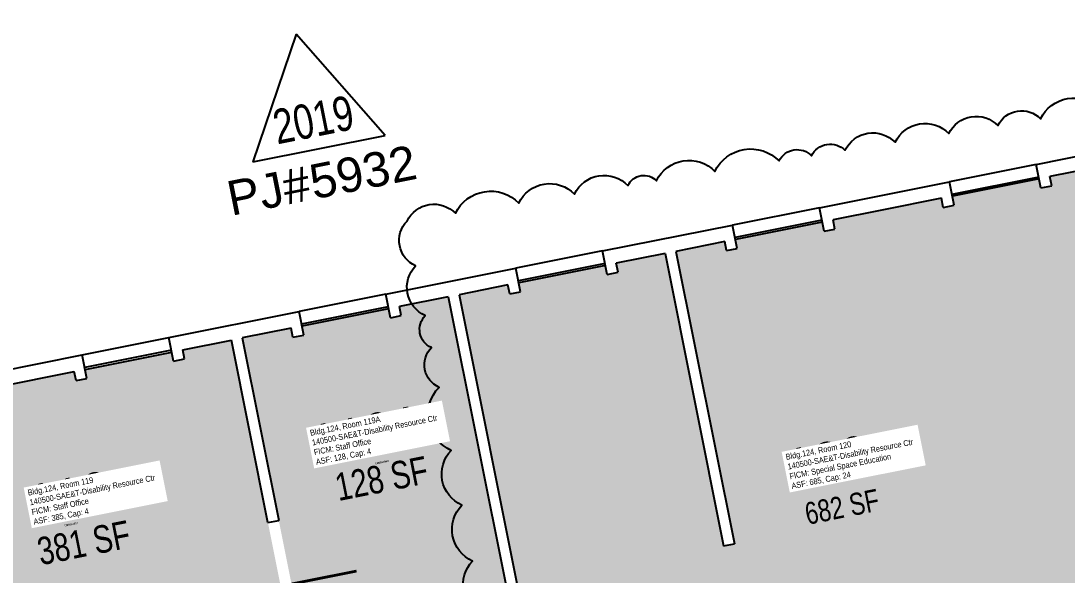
# Model space of a CAD drawing. Header units: inches. Extents: x 69201241 to 69203021, y 27664788 to 27666804.
# Drawn here: x 69202019 to 69202586, y 27666503 to 27666804 of the extents above; entities that cross this region are included whole.
import ezdxf
from ezdxf.enums import TextEntityAlignment as Align

# ---------------------------------------------------------------- set-up
doc = ezdxf.new("R2010")
doc.units = ezdxf.units.IN
doc.header["$LTSCALE"] = 100
doc.header["$MEASUREMENT"] = 0
doc.layers.get('0').update_dxf_attribs({"linetype": 'CONTINUOUS'})
for name, color, linetype in [('A-DOOR', 2, 'CONTINUOUS'), ('A-GLAZ', 1, 'CONTINUOUS'), ('A-IDEN-RNUM', 7, 'CONTINUOUS'), ('A-IDEN-SNUM', 4, 'CONTINUOUS'), ('A-IDEN-VNUM', 4, 'CONTINUOUS'), ('A-WALL', 5, 'CONTINUOUS'), ('AREA-TEXT', 3, 'CONTINUOUS'), ('Rooms-Category-Color', 7, 'CONTINUOUS'), ('Rooms-College-Color', 7, 'CONTINUOUS'), ('Rooms-Department-Color', 7, 'CONTINUOUS'), ('Rooms-Division-Color', 7, 'CONTINUOUS'), ('Rooms-Information', 7, 'CONTINUOUS')]:
    doc.layers.add(name, color=color, linetype=linetype)
doc.layers.add('A-REV', color=1, linetype='CONTINUOUS', true_color=0xff0000)
doc.styles.add('Arial', font='arial.ttf')
doc.styles.add('CP_AREA', font='arial.ttf', dxfattribs={"height": 15})
doc.styles.add('CP_ROOMSNUMBER', font='arial.ttf', dxfattribs={"height": 1})
doc.styles.add('CP_ROOMVNUMBER', font='arial.ttf', dxfattribs={"width": 0.85, "height": 0.075})

# ---------------------------------------------------------------- blocks, each defined once
blk = doc.blocks.new('ProjectRev')
at = {"transparency": 16777216}
for p, q in [((0, 0.122), (-0.1221, -0.0895)), ((0.1221, -0.0895), (0, 0.122)), ((-0.1221, -0.0895), (0.1221, -0.0895))]:
    blk.add_line(p, q, dxfattribs=at)
at = {"transparency": 16777216, "insert": (-0.1798, -0.1151), "char_height": 0.0625, "attachment_point": 1, "style": 'Arial'}
blk.add_mtext_dynamic_manual_height_columns('PJ#', width=0.24749, gutter_width=0.3125, heights=[0], dxfattribs=at)
at = {"transparency": 16777216, "style": 'Arial', "width": 0.75}
blk.add_attdef('YEAR', text='', height=0.0625, dxfattribs=at).set_placement((0, -0.0359), align=Align.MIDDLE_CENTER)
at = {"transparency": 16777216, "style": 'Arial'}
blk.add_attdef('PROJECT', text='', height=0.0625, dxfattribs=at).set_placement((-0.0276, -0.1151), align=Align.TOP_LEFT)

msp = doc.modelspace()

# ---------------------------------------------------------------- hatches: boundary and pattern name
at = {"layer": 'Rooms-Category-Color', "true_color": 0xe3f498}
msp.add_hatch(color=61, dxfattribs=at).paths.add_polyline_path([(69202626.45, 27666609.89), (69202603.53, 27666724.62), (69202602.55, 27666724.42), (69202584.4, 27666720.8), (69202577.05, 27666719.33), (69202578.03, 27666714.43), (69202572.15, 27666713.25), (69202571.17, 27666718.15), (69202524.1, 27666708.75), (69202525.08, 27666703.85), (69202519.19, 27666702.67), (69202518.21, 27666707.57), (69202491.74, 27666702.28), (69202459.38, 27666695.82), (69202460.36, 27666690.91), (69202454.47, 27666689.74), (69202453.49, 27666694.64), (69202406.42, 27666685.23), (69202407.4, 27666680.33), (69202401.52, 27666679.16), (69202400.54, 27666684.06), (69202374.06, 27666678.77), (69202405.78, 27666520.04), (69202399.9, 27666518.86), (69202368.18, 27666677.59), (69202341.7, 27666672.3), (69202342.68, 27666667.4), (69202336.8, 27666666.22), (69202335.82, 27666671.13), (69202288.75, 27666661.72), (69202289.73, 27666656.82), (69202283.85, 27666655.64), (69202282.87, 27666660.54), (69202256.39, 27666655.25), (69202311.65, 27666378.72), (69202423.44, 27666401.06), (69202408.32, 27666476.69), (69202414.21, 27666477.87), (69202429.32, 27666402.23), (69202658.79, 27666448.09), (69202631.01, 27666587.08)])
at = {"layer": 'Rooms-Category-Color', "true_color": 0xfa9ba3}
for points in [[(69202170.46, 27666472.88), (69202165.56, 27666497.39), (69202170.46, 27666472.88), (69202165.56, 27666497.39), (69202158.51, 27666532.7), (69202138.72, 27666631.74), (69202139.7, 27666631.93), (69202165.19, 27666637.03), (69202166.17, 27666632.13), (69202172.06, 27666633.3), (69202171.08, 27666638.2), (69202218.14, 27666647.61), (69202219.12, 27666642.71), (69202225.01, 27666643.88), (69202224.03, 27666648.79), (69202250.51, 27666654.08), (69202282.25, 27666495.22)], [(69201982.8, 27666600.58), (69201935.73, 27666591.18), (69201982.8, 27666600.58), (69201983.78, 27666595.68), (69201989.66, 27666596.85), (69201988.68, 27666601.76), (69202015.16, 27666607.05), (69202021.04, 27666608.22), (69202047.52, 27666613.51), (69202048.5, 27666608.61), (69202054.38, 27666609.79), (69202053.4, 27666614.69), (69202100.47, 27666624.1), (69202101.45, 27666619.19), (69202107.33, 27666620.37), (69202106.35, 27666625.27), (69202131.85, 27666630.37), (69202132.83, 27666630.56), (69202152.62, 27666531.52), (69202159.68, 27666496.22), (69202166.54, 27666461.9), (69202159.68, 27666496.22), (69202166.54, 27666461.9), (69202173.59, 27666426.59), (69202188.09, 27666354.03), (69202184.17, 27666353.25), (69202148.87, 27666346.19), (69202073.36, 27666331.1), (69202069.15, 27666352.17), (69202062.92, 27666356.32), (69202015.94, 27666387.66), (69202009.71, 27666391.81), (69202005.32, 27666390.93), (69201970.01, 27666383.88), (69201969.03, 27666383.68), (69201956.1, 27666448.4), (69201939.25, 27666532.73), (69201914.73, 27666527.83), (69201903.37, 27666584.71), (69201929.84, 27666590), (69201930.82, 27666585.1), (69201936.71, 27666586.27), (69201935.73, 27666591.18)]]:
    msp.add_hatch(color=241, dxfattribs=at).paths.add_polyline_path(points)
at = {"layer": 'Rooms-College-Color', "true_color": 0x80bc67}
for points in [[(69202626.45, 27666609.89), (69202603.53, 27666724.62), (69202602.55, 27666724.42), (69202584.4, 27666720.8), (69202577.05, 27666719.33), (69202578.03, 27666714.43), (69202572.15, 27666713.25), (69202571.17, 27666718.15), (69202524.1, 27666708.75), (69202525.08, 27666703.85), (69202519.19, 27666702.67), (69202518.21, 27666707.57), (69202491.74, 27666702.28), (69202459.38, 27666695.82), (69202460.36, 27666690.91), (69202454.47, 27666689.74), (69202453.49, 27666694.64), (69202406.42, 27666685.23), (69202407.4, 27666680.33), (69202401.52, 27666679.16), (69202400.54, 27666684.06), (69202374.06, 27666678.77), (69202405.78, 27666520.04), (69202399.9, 27666518.86), (69202368.18, 27666677.59), (69202341.7, 27666672.3), (69202342.68, 27666667.4), (69202336.8, 27666666.22), (69202335.82, 27666671.13), (69202288.75, 27666661.72), (69202289.73, 27666656.82), (69202283.85, 27666655.64), (69202282.87, 27666660.54), (69202256.39, 27666655.25), (69202311.65, 27666378.72), (69202423.44, 27666401.06), (69202408.32, 27666476.69), (69202414.21, 27666477.87), (69202429.32, 27666402.23), (69202658.79, 27666448.09), (69202631.01, 27666587.08)], [(69202170.46, 27666472.88), (69202165.56, 27666497.39), (69202170.46, 27666472.88), (69202165.56, 27666497.39), (69202158.51, 27666532.7), (69202138.72, 27666631.74), (69202139.7, 27666631.93), (69202165.19, 27666637.03), (69202166.17, 27666632.13), (69202172.06, 27666633.3), (69202171.08, 27666638.2), (69202218.14, 27666647.61), (69202219.12, 27666642.71), (69202225.01, 27666643.88), (69202224.03, 27666648.79), (69202250.51, 27666654.08), (69202282.25, 27666495.22)], [(69201982.8, 27666600.58), (69201935.73, 27666591.18), (69201982.8, 27666600.58), (69201983.78, 27666595.68), (69201989.66, 27666596.85), (69201988.68, 27666601.76), (69202015.16, 27666607.05), (69202021.04, 27666608.22), (69202047.52, 27666613.51), (69202048.5, 27666608.61), (69202054.38, 27666609.79), (69202053.4, 27666614.69), (69202100.47, 27666624.1), (69202101.45, 27666619.19), (69202107.33, 27666620.37), (69202106.35, 27666625.27), (69202131.85, 27666630.37), (69202132.83, 27666630.56), (69202152.62, 27666531.52), (69202159.68, 27666496.22), (69202166.54, 27666461.9), (69202159.68, 27666496.22), (69202166.54, 27666461.9), (69202173.59, 27666426.59), (69202188.09, 27666354.03), (69202184.17, 27666353.25), (69202148.87, 27666346.19), (69202073.36, 27666331.1), (69202069.15, 27666352.17), (69202062.92, 27666356.32), (69202015.94, 27666387.66), (69202009.71, 27666391.81), (69202005.32, 27666390.93), (69201970.01, 27666383.88), (69201969.03, 27666383.68), (69201956.1, 27666448.4), (69201939.25, 27666532.73), (69201914.73, 27666527.83), (69201903.37, 27666584.71), (69201929.84, 27666590), (69201930.82, 27666585.1), (69201936.71, 27666586.27), (69201935.73, 27666591.18)]]:
    msp.add_hatch(color=83, dxfattribs=at).paths.add_polyline_path(points)
at = {"layer": 'Rooms-Department-Color', "true_color": 0x604aed}
for points in [[(69202626.45, 27666609.89), (69202603.53, 27666724.62), (69202602.55, 27666724.42), (69202584.4, 27666720.8), (69202577.05, 27666719.33), (69202578.03, 27666714.43), (69202572.15, 27666713.25), (69202571.17, 27666718.15), (69202524.1, 27666708.75), (69202525.08, 27666703.85), (69202519.19, 27666702.67), (69202518.21, 27666707.57), (69202491.74, 27666702.28), (69202459.38, 27666695.82), (69202460.36, 27666690.91), (69202454.47, 27666689.74), (69202453.49, 27666694.64), (69202406.42, 27666685.23), (69202407.4, 27666680.33), (69202401.52, 27666679.16), (69202400.54, 27666684.06), (69202374.06, 27666678.77), (69202405.78, 27666520.04), (69202399.9, 27666518.86), (69202368.18, 27666677.59), (69202341.7, 27666672.3), (69202342.68, 27666667.4), (69202336.8, 27666666.22), (69202335.82, 27666671.13), (69202288.75, 27666661.72), (69202289.73, 27666656.82), (69202283.85, 27666655.64), (69202282.87, 27666660.54), (69202256.39, 27666655.25), (69202311.65, 27666378.72), (69202423.44, 27666401.06), (69202408.32, 27666476.69), (69202414.21, 27666477.87), (69202429.32, 27666402.23), (69202658.79, 27666448.09), (69202631.01, 27666587.08)], [(69202170.46, 27666472.88), (69202165.56, 27666497.39), (69202170.46, 27666472.88), (69202165.56, 27666497.39), (69202158.51, 27666532.7), (69202138.72, 27666631.74), (69202139.7, 27666631.93), (69202165.19, 27666637.03), (69202166.17, 27666632.13), (69202172.06, 27666633.3), (69202171.08, 27666638.2), (69202218.14, 27666647.61), (69202219.12, 27666642.71), (69202225.01, 27666643.88), (69202224.03, 27666648.79), (69202250.51, 27666654.08), (69202282.25, 27666495.22)], [(69201982.8, 27666600.58), (69201935.73, 27666591.18), (69201982.8, 27666600.58), (69201983.78, 27666595.68), (69201989.66, 27666596.85), (69201988.68, 27666601.76), (69202015.16, 27666607.05), (69202021.04, 27666608.22), (69202047.52, 27666613.51), (69202048.5, 27666608.61), (69202054.38, 27666609.79), (69202053.4, 27666614.69), (69202100.47, 27666624.1), (69202101.45, 27666619.19), (69202107.33, 27666620.37), (69202106.35, 27666625.27), (69202131.85, 27666630.37), (69202132.83, 27666630.56), (69202152.62, 27666531.52), (69202159.68, 27666496.22), (69202166.54, 27666461.9), (69202159.68, 27666496.22), (69202166.54, 27666461.9), (69202173.59, 27666426.59), (69202188.09, 27666354.03), (69202184.17, 27666353.25), (69202148.87, 27666346.19), (69202073.36, 27666331.1), (69202069.15, 27666352.17), (69202062.92, 27666356.32), (69202015.94, 27666387.66), (69202009.71, 27666391.81), (69202005.32, 27666390.93), (69201970.01, 27666383.88), (69201969.03, 27666383.68), (69201956.1, 27666448.4), (69201939.25, 27666532.73), (69201914.73, 27666527.83), (69201903.37, 27666584.71), (69201929.84, 27666590), (69201930.82, 27666585.1), (69201936.71, 27666586.27), (69201935.73, 27666591.18)]]:
    msp.add_hatch(color=173, dxfattribs=at).paths.add_polyline_path(points)
at = {"layer": 'Rooms-Division-Color', "true_color": 0x604aed}
for points in [[(69202626.45, 27666609.89), (69202603.53, 27666724.62), (69202602.55, 27666724.42), (69202584.4, 27666720.8), (69202577.05, 27666719.33), (69202578.03, 27666714.43), (69202572.15, 27666713.25), (69202571.17, 27666718.15), (69202524.1, 27666708.75), (69202525.08, 27666703.85), (69202519.19, 27666702.67), (69202518.21, 27666707.57), (69202491.74, 27666702.28), (69202459.38, 27666695.82), (69202460.36, 27666690.91), (69202454.47, 27666689.74), (69202453.49, 27666694.64), (69202406.42, 27666685.23), (69202407.4, 27666680.33), (69202401.52, 27666679.16), (69202400.54, 27666684.06), (69202374.06, 27666678.77), (69202405.78, 27666520.04), (69202399.9, 27666518.86), (69202368.18, 27666677.59), (69202341.7, 27666672.3), (69202342.68, 27666667.4), (69202336.8, 27666666.22), (69202335.82, 27666671.13), (69202288.75, 27666661.72), (69202289.73, 27666656.82), (69202283.85, 27666655.64), (69202282.87, 27666660.54), (69202256.39, 27666655.25), (69202311.65, 27666378.72), (69202423.44, 27666401.06), (69202408.32, 27666476.69), (69202414.21, 27666477.87), (69202429.32, 27666402.23), (69202658.79, 27666448.09), (69202631.01, 27666587.08)], [(69202170.46, 27666472.88), (69202165.56, 27666497.39), (69202170.46, 27666472.88), (69202165.56, 27666497.39), (69202158.51, 27666532.7), (69202138.72, 27666631.74), (69202139.7, 27666631.93), (69202165.19, 27666637.03), (69202166.17, 27666632.13), (69202172.06, 27666633.3), (69202171.08, 27666638.2), (69202218.14, 27666647.61), (69202219.12, 27666642.71), (69202225.01, 27666643.88), (69202224.03, 27666648.79), (69202250.51, 27666654.08), (69202282.25, 27666495.22)], [(69201982.8, 27666600.58), (69201935.73, 27666591.18), (69201982.8, 27666600.58), (69201983.78, 27666595.68), (69201989.66, 27666596.85), (69201988.68, 27666601.76), (69202015.16, 27666607.05), (69202021.04, 27666608.22), (69202047.52, 27666613.51), (69202048.5, 27666608.61), (69202054.38, 27666609.79), (69202053.4, 27666614.69), (69202100.47, 27666624.1), (69202101.45, 27666619.19), (69202107.33, 27666620.37), (69202106.35, 27666625.27), (69202131.85, 27666630.37), (69202132.83, 27666630.56), (69202152.62, 27666531.52), (69202159.68, 27666496.22), (69202166.54, 27666461.9), (69202159.68, 27666496.22), (69202166.54, 27666461.9), (69202173.59, 27666426.59), (69202188.09, 27666354.03), (69202184.17, 27666353.25), (69202148.87, 27666346.19), (69202073.36, 27666331.1), (69202069.15, 27666352.17), (69202062.92, 27666356.32), (69202015.94, 27666387.66), (69202009.71, 27666391.81), (69202005.32, 27666390.93), (69201970.01, 27666383.88), (69201969.03, 27666383.68), (69201956.1, 27666448.4), (69201939.25, 27666532.73), (69201914.73, 27666527.83), (69201903.37, 27666584.71), (69201929.84, 27666590), (69201930.82, 27666585.1), (69201936.71, 27666586.27), (69201935.73, 27666591.18)]]:
    msp.add_hatch(color=173, dxfattribs=at).paths.add_polyline_path(points)

# ---------------------------------------------------------------- linework, layer by layer
at = {"layer": 'A-DOOR'}
msp.add_lwpolyline([(69202165.41, 27666498.13, 1.5, 1.5, 0), (69202200.72, 27666505.18, 0, 0, 0), (69202200.57, 27666505.92, 0, 0, 0.414214), (69202157.04, 27666532.4, 0, 0, 0.414214)], format="xyseb", dxfattribs=at)
at = {"layer": 'A-GLAZ'}
for p, q in [((69202569.6, 27666726), (69202522.53, 27666716.59)), ((69202570.97, 27666719.13), (69202523.9, 27666709.73)), ((69202571.17, 27666718.15), (69202524.1, 27666708.75)), ((69202451.92, 27666702.48), (69202404.85, 27666693.08)), ((69202453.3, 27666695.62), (69202406.23, 27666686.21)), ((69202453.49, 27666694.64), (69202406.42, 27666685.23)), ((69202334.25, 27666678.97), (69202287.18, 27666669.56)), ((69202335.62, 27666672.11), (69202288.55, 27666662.7)), ((69202335.82, 27666671.13), (69202288.75, 27666661.72)), ((69202216.58, 27666655.46), (69202169.51, 27666646.05)), ((69202217.95, 27666648.59), (69202170.88, 27666639.19)), ((69202218.14, 27666647.61), (69202171.08, 27666638.2)), ((69202051.83, 27666622.53), (69202098.9, 27666631.94)), ((69202100.28, 27666625.08), (69202053.21, 27666615.67)), ((69202053.4, 27666614.69), (69202100.47, 27666624.1))]:
    msp.add_line(p, q, dxfattribs=at)
at = {"layer": 'A-REV'}
msp.add_lwpolyline([(69202269.38, 27666481.16, -0.520567), (69202263.7, 27666510.61, -0.520567), (69202257.85, 27666540.94, -0.520567), (69202252.12, 27666570.66, -0.520567), (69202245.51, 27666604.93, -0.520567), (69202241.35, 27666626.54, -0.520567), (69202238, 27666643.91, -0.520567), (69202232.8, 27666670.89, -0.520567), (69202228.11, 27666695.21, -0.520567), (69202254.38, 27666699.46, -0.520567), (69202288.73, 27666705.01, -0.520567), (69202318.97, 27666709.9, -0.520567), (69202348.03, 27666714.59, -0.520567), (69202363.53, 27666717.1, -0.520567), (69202395.26, 27666722.22, -0.520567), (69202430.07, 27666727.85, -0.520567), (69202447.72, 27666730.7, -0.520567), (69202465.83, 27666733.63, -0.520567), (69202493, 27666738.02, -0.520567), (69202522.14, 27666742.73, -0.520567), (69202548.88, 27666747.05, -0.520567), (69202571.96, 27666750.78, -0.520567), (69202603.96, 27666755.95, -0.520567)], format="xyb", dxfattribs=at)
at = {"layer": 'A-WALL'}
for p, q in [((69202569.6, 27666726), (69202727.48, 27666757.55)), ((69202572.15, 27666713.25), (69202569.6, 27666726)), ((69202603.53, 27666724.62), (69202577.05, 27666719.33)), ((69202451.92, 27666702.48), (69202522.53, 27666716.59)), ((69202525.08, 27666703.85), (69202522.53, 27666716.59)), ((69202572.15, 27666713.25), (69202578.03, 27666714.43)), ((69202578.03, 27666714.43), (69202577.05, 27666719.33)), ((69202454.47, 27666689.74), (69202451.92, 27666702.48)), ((69202518.21, 27666707.57), (69202485.85, 27666701.11)), ((69202519.19, 27666702.67), (69202518.21, 27666707.57)), ((69202519.19, 27666702.67), (69202525.08, 27666703.85)), ((69202485.85, 27666701.11), (69202459.38, 27666695.82)), ((69202334.25, 27666678.97), (69202404.85, 27666693.08)), ((69202407.4, 27666680.33), (69202404.85, 27666693.08)), ((69202460.36, 27666690.91), (69202459.38, 27666695.82)), ((69202454.47, 27666689.74), (69202460.36, 27666690.91)), ((69202400.54, 27666684.06), (69202374.06, 27666678.77)), ((69202401.52, 27666679.16), (69202400.54, 27666684.06)), ((69202401.52, 27666679.16), (69202407.4, 27666680.33)), ((69202336.8, 27666666.22), (69202334.25, 27666678.97)), ((69202368.18, 27666677.59), (69202341.7, 27666672.3)), ((69202368.18, 27666677.59), (69202399.9, 27666518.86)), ((69202374.06, 27666678.77), (69202405.78, 27666520.04)), ((69202216.58, 27666655.46), (69202287.18, 27666669.56)), ((69202289.73, 27666656.82), (69202287.18, 27666669.56)), ((69202342.68, 27666667.4), (69202341.7, 27666672.3)), ((69202336.8, 27666666.22), (69202342.68, 27666667.4)), ((69202282.87, 27666660.54), (69202256.39, 27666655.25)), ((69202283.85, 27666655.64), (69202282.87, 27666660.54)), ((69202219.12, 27666642.71), (69202216.58, 27666655.46)), ((69202250.51, 27666654.08), (69202224.03, 27666648.79)), ((69202250.51, 27666654.08), (69202282.25, 27666495.22)), ((69202256.39, 27666655.25), (69202291.66, 27666478.74)), ((69202283.85, 27666655.64), (69202289.73, 27666656.82)), ((69202098.9, 27666631.94), (69202169.51, 27666646.05)), ((69202172.06, 27666633.3), (69202169.51, 27666646.05)), ((69202225.01, 27666643.88), (69202224.03, 27666648.79)), ((69202219.12, 27666642.71), (69202225.01, 27666643.88)), ((69202165.19, 27666637.03), (69202138.72, 27666631.74)), ((69202166.17, 27666632.13), (69202165.19, 27666637.03)), ((69202101.45, 27666619.19), (69202098.9, 27666631.94)), ((69202106.35, 27666625.27), (69202132.83, 27666630.56)), ((69202152.62, 27666531.52), (69202132.83, 27666630.56)), ((69202138.72, 27666631.74), (69202158.51, 27666532.7)), ((69202166.17, 27666632.13), (69202172.06, 27666633.3)), ((69202107.33, 27666620.37), (69202106.35, 27666625.27)), ((69201981.23, 27666608.43), (69202051.83, 27666622.53)), ((69202054.38, 27666609.79), (69202051.83, 27666622.53)), ((69202101.45, 27666619.19), (69202107.33, 27666620.37)), ((69201988.68, 27666601.76), (69202047.52, 27666613.51)), ((69202048.5, 27666608.61), (69202047.52, 27666613.51)), ((69202048.5, 27666608.61), (69202054.38, 27666609.79)), ((69202152.62, 27666531.52), (69202158.51, 27666532.7)), ((69202399.9, 27666518.86), (69202405.78, 27666520.04))]:
    msp.add_line(p, q, dxfattribs=at)

# ---------------------------------------------------------------- block references
at = {"layer": 'A-REV', "xscale": 300, "yscale": 300, "zscale": 300, "rotation": 11.3}
msp.add_blockref('ProjectRev', (69202175.13, 27666760.84), dxfattribs=at).add_auto_attribs({'YEAR': '2019', 'PROJECT': '5932'})

# ---------------------------------------------------------------- texts
at = {"layer": 'A-IDEN-RNUM', "style": 'CP_ROOMSNUMBER', "width": 0.85}
for s, p in [('0119-A0', (69202214.4, 27666564.26)), ('0120-00', (69202459.6, 27666560.58)), ('0119-00', (69202045.74, 27666530.56))]:
    msp.add_text(s, height=1, rotation=11.3005, dxfattribs=at).set_placement(p, align=Align.MIDDLE)
at = {"layer": 'A-IDEN-SNUM', "style": 'CP_ROOMSNUMBER', "width": 0.85}
for s, p in [('12400119A0', (69202214.4, 27666564.26)), ('1240012000', (69202459.6, 27666560.58)), ('1240011900', (69202045.74, 27666530.56))]:
    msp.add_text(s, height=1, rotation=11.3005, dxfattribs=at).set_placement(p, align=Align.MIDDLE)
at = {"layer": 'A-IDEN-VNUM', "style": 'CP_ROOMVNUMBER', "width": 0.85}
for s, p in [('119A', (69202207.6, 27666578.86)), ('120', (69202457.02, 27666564.04)), ('119', (69202045.59, 27666544.63))]:
    msp.add_text(s, height=22.5, rotation=11.3005, dxfattribs=at).set_placement(p, align=Align.MIDDLE)
at = {"layer": 'AREA-TEXT', "style": 'CP_AREA', "width": 0.75}
for s, height, p in [('128 SF', 15, (69202214.29, 27666555.46)), ('682 SF', 12, (69202464.21, 27666540.08)), ('381 SF', 15, (69202052.65, 27666520.56))]:
    msp.add_text(s, height=height, rotation=11.3005, dxfattribs=at).set_placement(p, align=Align.MIDDLE_CENTER)

# ---------------------------------------------------------------- next in the draw order: texts
at = {"layer": 'Rooms-Information', "width": 72, "attachment_point": 7, "rotation": 11.3005, "style": 'CP_ROOMVNUMBER', "bg_fill": 3, "box_fill_scale": 1.5, "bg_fill_color": 256, "bg_fill_true_color": 13158600, "bg_fill_transparency": 0}
for s, insert, char_height in [('Bldg.124, Room 119A^M^J140500-SAE&T-Disability Resource Ctr^M^JFICM: Staff Office^M^JASF: 128, Cap: 4', (69202179.16, 27666561.86), 3.21429), ('Bldg.124, Room 120^M^J140500-SAE&T-Disability Resource Ctr^M^JFICM: Special Space Education^M^JASF: 685, Cap: 24', (69202437.34, 27666548.78), 3.21429), ('Bldg.124, Room 119^M^J140500-SAE&T-Disability Resource Ctr^M^JFICM: Staff Office^M^JASF: 385, Cap: 4', (69202025.91, 27666529.37), 3.2143)]:
    msp.add_mtext(s, dxfattribs=dict(at, insert=insert, char_height=char_height))

doc.saveas('drawing.dxf')
